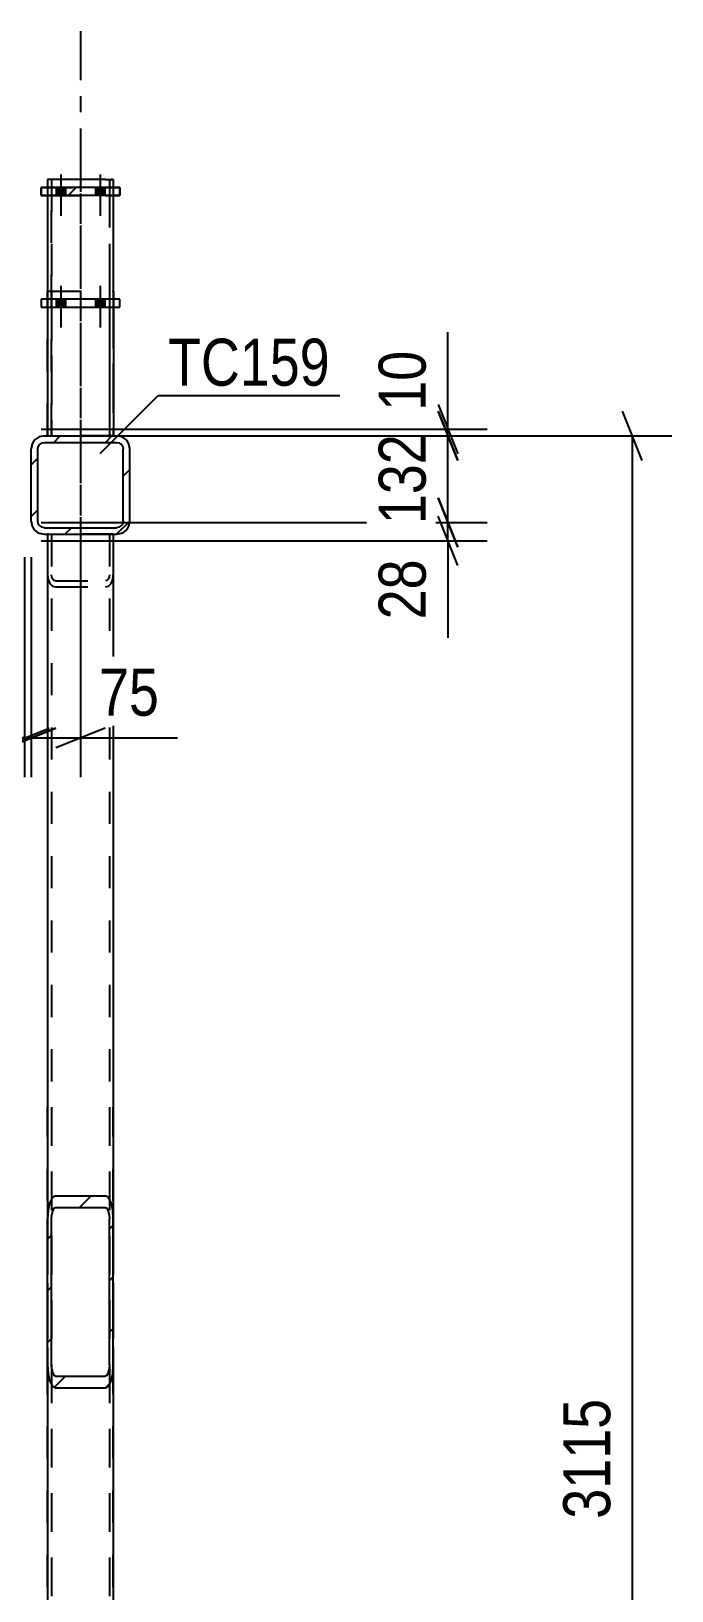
# Model space of a CAD drawing. Header units: millimetres. Extents: x -815 to 374, y -743 to 98.
# Drawn here: x 80.1 to 119.1, y -399 to -304 of the extents above; entities that cross this region are included whole.
import ezdxf

# ---------------------------------------------------------------- set-up
doc = ezdxf.new("R2010")
doc.units = ezdxf.units.MM
doc.linetypes.add('DXK_LINE_DOT2', pattern=[3.9198, 1.9599, -1.9599])
doc.linetypes.add('DXK_LINE_DOT3', pattern=[5.9187, 2.979, -0.9799, 0.9799, -0.9799])
doc.styles.add('Arial Narrow', font='ARIALN.TTF', dxfattribs={"height": 0.2})

# ---------------------------------------------------------------- blocks, each defined once
blk = doc.blocks.new('Part-232933173-12449 - 12303')
at = {"linetype": 'Continuous'}
h = blk.add_hatch(dxfattribs=at)
h.set_pattern_fill('', scale=0.7, style=0, pattern_type=0)
h.set_pattern_definition([(45, (85.2593, -334.6268), (-1.57154, 1.57154), [])])
h.paths.add_polyline_path([(80.859, -334.627), (85.259, -334.627), (85.565, -334.566), (85.825, -334.392), (85.998, -334.133), (86.059, -333.827), (86.059, -329.427), (85.998, -329.121), (85.825, -328.861), (85.565, -328.688), (85.259, -328.627), (80.859, -328.627), (80.553, -328.688), (80.294, -328.861), (80.12, -329.121), (80.059, -329.427), (80.059, -333.827), (80.12, -334.133), (80.294, -334.392), (80.553, -334.566)])
h.paths.add_polyline_path([(80.576, -334.11), (80.49, -333.98), (80.459, -333.827), (80.459, -329.427), (80.49, -329.274), (80.576, -329.144), (80.706, -329.057), (80.859, -329.027), (85.259, -329.027), (85.412, -329.057), (85.542, -329.144), (85.629, -329.274), (85.659, -329.427), (85.659, -333.827), (85.629, -333.98), (85.542, -334.11), (85.412, -334.196), (85.259, -334.227), (80.859, -334.227), (80.706, -334.196)])
at = {"color": 2, "linetype": 'Continuous'}
for p, q in [((80.859, -328.627), (80.553, -328.688)), ((80.859, -328.627), (80.859, -328.627)), ((80.859, -328.627), (85.259, -328.627)), ((85.259, -328.627), (85.259, -328.627)), ((85.565, -328.688), (85.259, -328.627)), ((80.12, -329.121), (80.059, -329.427)), ((80.059, -329.427), (80.059, -329.427)), ((80.059, -333.827), (80.059, -329.427)), ((80.459, -329.427), (80.49, -329.274)), ((80.459, -329.427), (80.459, -329.427)), ((80.459, -333.827), (80.459, -329.427)), ((80.706, -329.057), (80.859, -329.027)), ((80.859, -329.027), (80.859, -329.027)), ((80.859, -329.027), (85.259, -329.027)), ((85.259, -329.027), (85.259, -329.027)), ((85.259, -329.027), (85.412, -329.057)), ((85.629, -329.274), (85.659, -329.427)), ((85.659, -329.427), (85.659, -329.427)), ((85.659, -333.827), (85.659, -329.427)), ((86.059, -329.427), (85.998, -329.121)), ((86.059, -329.427), (86.059, -329.427)), ((86.059, -333.827), (86.059, -329.427)), ((80.059, -333.827), (80.059, -333.827)), ((80.059, -333.827), (80.12, -334.133)), ((80.459, -333.827), (80.459, -333.827)), ((80.49, -333.98), (80.459, -333.827)), ((80.859, -334.227), (80.706, -334.196)), ((80.859, -334.227), (80.859, -334.227)), ((80.859, -334.227), (85.259, -334.227)), ((85.412, -334.196), (85.259, -334.227)), ((85.259, -334.227), (85.259, -334.227)), ((85.659, -333.827), (85.629, -333.98)), ((85.659, -333.827), (85.659, -333.827)), ((85.998, -334.133), (86.059, -333.827)), ((86.059, -333.827), (86.059, -333.827)), ((80.553, -334.566), (80.859, -334.627)), ((80.859, -334.627), (80.859, -334.627)), ((80.859, -334.627), (85.259, -334.627)), ((85.259, -334.627), (85.565, -334.566)), ((85.259, -334.627), (85.259, -334.627))]:
    blk.add_line(p, q, dxfattribs=at)
for centre, radius, start, end in [((80.859, -329.427), 0.8, 112.5, 157.5), ((80.859, -329.427), 0.4, 112.5, 157.5), ((85.259, -329.427), 0.4, 22.5, 67.5), ((85.259, -329.427), 0.8, 22.5, 67.5), ((80.859, -333.827), 0.8, 202.5, 247.5), ((80.859, -333.827), 0.4, 202.5, 247.5), ((85.259, -333.827), 0.4, 292.5, 337.5), ((85.259, -333.827), 0.8, 292.5, 337.5)]:
    blk.add_arc(centre, radius, start, end, dxfattribs=at)
blk = doc.blocks.new('Part-232933173-47501 - 12303')
at = {"color": 7, "linetype": 'DXK_LINE_DOT3'}
blk.add_line((83.059, -303.986), (83.059, -338.629), dxfattribs=at)
at = {"color": 2, "linetype": 'Continuous'}
for p, q in [((81.059, -313.986), (81.059, -320.304)), ((85.059, -313.986), (85.059, -320.304)), ((81.059, -320.784), (81.059, -328.627))]:
    blk.add_line(p, q, dxfattribs=at)
at = {"color": 7, "linetype": 'DXK_LINE_DOT2'}
for p, q in [((81.059, -313.986), (85.059, -313.986)), ((81.299, -328.629), (81.299, -313.986)), ((84.819, -313.986), (84.819, -328.629)), ((81.059, -320.304), (81.059, -320.784)), ((85.059, -320.304), (85.059, -328.629)), ((81.059, -328.627), (81.059, -328.629)), ((85.059, -328.629), (81.059, -328.629))]:
    blk.add_line(p, q, dxfattribs=at)
blk = doc.blocks.new('Part-232933173-12412 - 12303')
at = {"linetype": 'Continuous'}
h = blk.add_hatch(dxfattribs=at)
h.set_pattern_fill('', scale=0.7, style=0, pattern_type=0)
h.set_pattern_definition([(45, (84.5793, -386.6115), (-1.57154, 1.57154), [])])
h.paths.add_polyline_path([(81.539, -386.611), (84.579, -386.611), (84.763, -386.505), (84.919, -386.2), (85.023, -385.745), (85.059, -385.208), (85.059, -376.32), (85.023, -375.783), (84.919, -375.327), (84.763, -375.023), (84.579, -374.916), (81.539, -374.916), (81.356, -375.023), (81.2, -375.327), (81.096, -375.783), (81.059, -376.32), (81.059, -385.208), (81.096, -385.745), (81.2, -386.2), (81.356, -386.505)])
h.paths.add_polyline_path([(81.37, -385.704), (81.318, -385.477), (81.299, -385.208), (81.299, -376.32), (81.318, -376.051), (81.37, -375.824), (81.447, -375.671), (81.539, -375.618), (84.579, -375.618), (84.671, -375.671), (84.749, -375.824), (84.801, -376.051), (84.819, -376.32), (84.819, -385.208), (84.801, -385.477), (84.749, -385.704), (84.671, -385.856), (84.579, -385.91), (81.539, -385.91), (81.447, -385.856)])
at = {"color": 2, "linetype": 'Continuous'}
for p, q in [((81.059, -334.627), (81.059, -376.32)), ((85.059, -334.627), (85.059, -376.32)), ((81.539, -374.916), (81.356, -375.023)), ((81.539, -374.916), (84.579, -374.916)), ((84.763, -375.023), (84.579, -374.916)), ((81.096, -375.783), (81.059, -376.32)), ((81.299, -376.32), (81.318, -376.051)), ((81.447, -375.671), (81.539, -375.618)), ((81.539, -375.618), (84.579, -375.618)), ((84.579, -375.618), (84.671, -375.671)), ((84.801, -376.051), (84.819, -376.32)), ((85.059, -376.32), (85.023, -375.783)), ((81.059, -385.208), (81.059, -376.32)), ((81.299, -385.208), (81.299, -376.32)), ((84.819, -385.208), (84.819, -376.32)), ((85.059, -385.208), (85.059, -376.32)), ((81.059, -385.208), (81.096, -385.745)), ((81.318, -385.477), (81.299, -385.208)), ((84.819, -385.208), (84.801, -385.477)), ((85.023, -385.745), (85.059, -385.208)), ((81.356, -386.505), (81.539, -386.611)), ((81.539, -385.91), (81.447, -385.856)), ((81.539, -385.91), (84.579, -385.91)), ((84.671, -385.856), (84.579, -385.91)), ((84.579, -386.611), (84.763, -386.505)), ((81.539, -386.611), (84.579, -386.611))]:
    blk.add_line(p, q, dxfattribs=at)
at = {"color": 7, "linetype": 'DXK_LINE_DOT2'}
for p, q in [((85.059, -334.627), (81.059, -334.627)), ((81.299, -334.627), (81.299, -385.208)), ((84.819, -334.627), (84.819, -385.208)), ((81.059, -376.32), (81.059, -385.208)), ((85.059, -376.32), (85.059, -385.208))]:
    blk.add_line(p, q, dxfattribs=at)
at = {"color": 2, "linetype": 'Continuous'}
for centre, radius, start, end in [((82.723, -375.915), 1.632, 146.88454, 175.35202), ((83.396, -375.915), 1.632, 4.64798, 33.11546), ((82.131, -376.117), 0.816, 146.88454, 175.35202), ((83.988, -376.117), 0.816, 4.64798, 33.11546), ((82.131, -385.41), 0.816, 184.64798, 213.11546), ((83.988, -385.41), 0.816, 326.88454, 355.35202), ((82.723, -385.613), 1.632, 184.64798, 213.11546), ((83.396, -385.613), 1.632, 326.88454, 355.35202)]:
    blk.add_arc(centre, radius, start, end, dxfattribs=at)
blk = doc.blocks.new('Part-232933173-12413 - 12303')
at = {"color": 7, "linetype": 'DXK_LINE_DOT2'}
for p, q in [((81.059, -453.627), (81.059, -369.509)), ((81.299, -369.509), (81.299, -453.627)), ((84.819, -369.509), (84.819, -453.627)), ((85.059, -453.627), (85.059, -369.509)), ((81.059, -453.627), (85.059, -453.627))]:
    blk.add_line(p, q, dxfattribs=at)
blk = doc.blocks.new('Part-232933173-12422 - 12303')
at = {"color": 7, "linetype": 'DXK_LINE_DOT2'}
for p, q in [((85.059, -334.627), (81.059, -334.627)), ((81.059, -334.627), (81.059, -385.208)), ((81.299, -334.627), (81.299, -453.627)), ((84.819, -334.627), (84.819, -453.627)), ((85.059, -334.627), (85.059, -385.208)), ((81.059, -337.093), (81.096, -337.376)), ((81.318, -337.234), (81.299, -337.093)), ((84.819, -337.093), (84.801, -337.234)), ((85.023, -337.376), (85.059, -337.093)), ((81.096, -337.376), (81.2, -337.616)), ((81.2, -337.616), (81.356, -337.776)), ((81.37, -337.354), (81.318, -337.234)), ((81.356, -337.776), (81.539, -337.832)), ((81.447, -337.435), (81.37, -337.354)), ((81.539, -337.463), (81.447, -337.435)), ((81.539, -337.463), (84.579, -337.463)), ((81.539, -337.832), (84.579, -337.832)), ((84.671, -337.435), (84.579, -337.463)), ((84.579, -337.832), (84.763, -337.776)), ((84.749, -337.354), (84.671, -337.435)), ((84.801, -337.234), (84.749, -337.354)), ((84.763, -337.776), (84.919, -337.616)), ((84.919, -337.616), (85.023, -337.376))]:
    blk.add_line(p, q, dxfattribs=at)
at = {"color": 2, "linetype": 'Continuous'}
for p, q in [((81.059, -385.208), (81.059, -453.627)), ((85.059, -385.208), (85.059, -453.627))]:
    blk.add_line(p, q, dxfattribs=at)
blk = doc.blocks.new('Part-232933173-47505 - 12303')
at = {"color": 2, "linetype": 'Continuous'}
for p, q in [((81.059, -313.026), (81.059, -313.506)), ((84.579, -313.026), (81.059, -313.026)), ((84.579, -313.026), (85.059, -313.026)), ((85.059, -313.026), (85.059, -313.506))]:
    blk.add_line(p, q, dxfattribs=at)
at = {"color": 7, "linetype": 'DXK_LINE_DOT2'}
for p, q in [((81.299, -313.026), (81.299, -328.629)), ((84.819, -313.026), (84.819, -328.629)), ((85.023, -313.026), (84.919, -313.026)), ((85.059, -313.026), (85.023, -313.026)), ((81.059, -313.506), (81.059, -328.629)), ((85.059, -313.506), (85.059, -328.629)), ((85.059, -328.629), (81.059, -328.629))]:
    blk.add_line(p, q, dxfattribs=at)
blk = doc.blocks.new('Part-232933173-47498 - 12303')
at = {"linetype": 'Continuous'}
h = blk.add_hatch(dxfattribs=at)
h.set_pattern_fill('', scale=0.7, style=0, pattern_type=0)
h.set_pattern_definition([(45, (85.4593, -313.986), (-1.5715, 1.5715), [])])
h.paths.add_polyline_path([(80.659, -313.986), (85.459, -313.986), (85.459, -313.506), (80.659, -313.506)])
at = {"color": 7, "linetype": 'DXK_LINE_DOT2'}
for p, q in [((80.659, -313.986), (80.659, -313.506)), ((80.659, -313.506), (85.459, -313.506)), ((85.459, -313.986), (80.659, -313.986)), ((85.459, -313.506), (85.459, -313.986))]:
    blk.add_line(p, q, dxfattribs=at)
at = {"color": 2, "linetype": 'Continuous'}
for p, q in [((85.459, -313.506), (80.659, -313.506)), ((80.659, -313.506), (80.659, -313.986)), ((85.459, -313.986), (80.659, -313.986)), ((85.459, -313.506), (85.459, -313.986))]:
    blk.add_line(p, q, dxfattribs=at)
blk = doc.blocks.new('Part-232933173-47502 - 12303')
at = {"color": 7, "linetype": 'DXK_LINE_DOT2'}
for p, q in [((85.459, -313.506), (80.659, -313.506)), ((80.659, -313.506), (80.659, -313.986)), ((80.659, -313.986), (85.459, -313.986)), ((85.459, -313.986), (85.459, -313.506))]:
    blk.add_line(p, q, dxfattribs=at)
blk = doc.blocks.new('Part-232933173-47528 - 12303')
at = {"color": 7, "linetype": 'DXK_LINE_DOT3'}
blk.add_line((83.061, -310.784), (83.061, -338.63), dxfattribs=at)
at = {"color": 2, "linetype": 'Continuous'}
for p, q in [((81.061, -320.784), (81.061, -328.627)), ((85.061, -320.784), (85.061, -328.627))]:
    blk.add_line(p, q, dxfattribs=at)
at = {"color": 7, "linetype": 'DXK_LINE_DOT2'}
for p, q in [((81.061, -320.784), (85.061, -320.784)), ((81.301, -328.63), (81.301, -320.784)), ((84.821, -320.784), (84.821, -328.63)), ((81.061, -328.627), (81.061, -328.63)), ((85.061, -328.63), (81.061, -328.63)), ((85.061, -328.627), (85.061, -328.63))]:
    blk.add_line(p, q, dxfattribs=at)
blk = doc.blocks.new('Part-232933173-47529 - 12303')
at = {"color": 2, "linetype": 'Continuous'}
for p, q in [((85.461, -320.304), (80.661, -320.304)), ((80.661, -320.304), (80.661, -320.784)), ((80.661, -320.784), (85.461, -320.784)), ((85.461, -320.784), (85.461, -320.304))]:
    blk.add_line(p, q, dxfattribs=at)
blk = doc.blocks.new('Part-232933173-47530 - 12303')
at = {"color": 7, "linetype": 'DXK_LINE_DOT2'}
for p, q in [((81.061, -328.63), (81.061, -319.824)), ((81.061, -319.824), (85.059, -319.824)), ((81.301, -319.824), (81.301, -328.63)), ((84.821, -319.824), (84.821, -328.63)), ((85.024, -319.824), (85.061, -319.824)), ((85.061, -320.304), (85.061, -328.63)), ((85.061, -328.63), (81.061, -328.63))]:
    blk.add_line(p, q, dxfattribs=at)
at = {"color": 2, "linetype": 'Continuous'}
for p, q in [((85.059, -319.824), (85.061, -319.824)), ((85.061, -319.824), (85.061, -320.304))]:
    blk.add_line(p, q, dxfattribs=at)
blk = doc.blocks.new('Bolt-232933173-47570 - 12303')
at = {"linetype": 'Continuous'}
for points in [[(81.579, -313.986), (82.139, -313.986), (82.139, -313.506), (81.579, -313.506)], [(83.979, -313.986), (84.539, -313.986), (84.539, -313.506), (83.979, -313.506)]]:
    blk.add_hatch(color=1, dxfattribs=at).paths.add_polyline_path(points)
at = {"color": 1, "linetype": 'Continuous'}
for p, q in [((81.859, -312.706), (81.859, -315.226)), ((84.259, -312.706), (84.259, -315.226)), ((81.579, -313.506), (81.579, -313.986)), ((82.139, -313.506), (82.139, -313.986)), ((83.979, -313.506), (83.979, -313.986)), ((84.539, -313.506), (84.539, -313.986))]:
    blk.add_line(p, q, dxfattribs=at)
blk = doc.blocks.new('Bolt-232933173-47572 - 12303')
at = {"linetype": 'Continuous'}
for points in [[(81.579, -313.986), (82.139, -313.986), (82.139, -313.506), (81.579, -313.506)], [(81.579, -313.986), (82.139, -313.986), (82.139, -313.506), (81.579, -313.506)], [(83.979, -313.986), (84.539, -313.986), (84.539, -313.506), (83.979, -313.506)], [(83.979, -313.986), (84.539, -313.986), (84.539, -313.506), (83.979, -313.506)]]:
    blk.add_hatch(color=1, dxfattribs=at).paths.add_polyline_path(points)
at = {"color": 1, "linetype": 'Continuous'}
for p, q in [((81.859, -312.706), (81.859, -315.226)), ((81.859, -312.706), (81.859, -315.226)), ((84.259, -312.706), (84.259, -315.226)), ((84.259, -312.706), (84.259, -315.226)), ((81.579, -313.506), (81.579, -313.986)), ((81.579, -313.506), (81.579, -313.986)), ((82.139, -313.506), (82.139, -313.986)), ((82.139, -313.506), (82.139, -313.986)), ((83.979, -313.506), (83.979, -313.986)), ((83.979, -313.506), (83.979, -313.986)), ((84.539, -313.506), (84.539, -313.986)), ((84.539, -313.506), (84.539, -313.986))]:
    blk.add_line(p, q, dxfattribs=at)
blk = doc.blocks.new('Bolt-232933173-47584 - 12303')
at = {"linetype": 'Continuous'}
for points in [[(81.581, -320.784), (82.141, -320.784), (82.141, -320.304), (81.581, -320.304)], [(81.581, -320.784), (82.141, -320.784), (82.141, -320.304), (81.581, -320.304)], [(83.981, -320.784), (84.541, -320.784), (84.541, -320.304), (83.981, -320.304)], [(83.981, -320.784), (84.541, -320.784), (84.541, -320.304), (83.981, -320.304)]]:
    blk.add_hatch(color=1, dxfattribs=at).paths.add_polyline_path(points)
at = {"color": 1, "linetype": 'Continuous'}
for p, q in [((81.861, -319.504), (81.861, -322.024)), ((81.861, -319.504), (81.861, -322.024)), ((84.261, -319.504), (84.261, -322.024)), ((84.261, -319.504), (84.261, -322.024)), ((81.581, -320.304), (81.581, -320.784)), ((81.581, -320.304), (81.581, -320.784)), ((82.141, -320.304), (82.141, -320.784)), ((82.141, -320.304), (82.141, -320.784)), ((83.981, -320.304), (83.981, -320.784)), ((83.981, -320.304), (83.981, -320.784)), ((84.541, -320.304), (84.541, -320.784)), ((84.541, -320.304), (84.541, -320.784))]:
    blk.add_line(p, q, dxfattribs=at)
blk = doc.blocks.new('StraightDimension-232933173-12716 - 12303')
at = {"color": 7, "linetype": 'Continuous'}
for p, q in [((104.83, -332.407), (106.03, -335.407)), ((80.659, -333.907), (107.83, -333.907)), ((106.03, -336.527), (104.83, -333.527)), ((105.43, -335.027), (105.43, -333.907)), ((80.659, -335.027), (107.83, -335.027)), ((105.43, -335.027), (105.43, -340.933)), ((105.43, -335.027), (105.43, -340.933))]:
    blk.add_line(p, q, dxfattribs=at)
at = {"color": 0}
blk.add_wipeout([(104.68, -335.552), (100.48, -335.552), (100.48, -340.408), (104.68, -340.408)], dxfattribs=at)
at = {"color": 3, "style": 'Arial Narrow'}
blk.add_text('28', height=2.8633, rotation=90.00021, dxfattribs=at).set_placement((104.08, -339.808))
blk = doc.blocks.new('StraightDimension-232933173-12734 - 12303')
at = {"color": 7, "linetype": 'Continuous'}
for p, q in [((104.83, -327.127), (106.03, -330.127)), ((81.459, -328.627), (107.83, -328.627)), ((105.43, -333.907), (105.43, -328.627)), ((106.03, -335.407), (104.83, -332.407)), ((80.659, -333.907), (107.83, -333.907))]:
    blk.add_line(p, q, dxfattribs=at)
at = {"color": 0}
blk.add_wipeout([(104.68, -327.924), (100.48, -327.924), (100.48, -334.609), (104.68, -334.609)], dxfattribs=at)
at = {"color": 3, "style": 'Arial Narrow'}
blk.add_text('132', height=2.8633, rotation=90.00021, dxfattribs=at).set_placement((104.08, -334.009))
blk = doc.blocks.new('StraightDimension-232933173-12750 - 12303')
at = {"color": 7, "linetype": 'Continuous'}
for p, q in [((105.43, -328.227), (105.43, -322.321)), ((105.43, -328.227), (105.43, -322.321)), ((104.83, -326.727), (106.03, -329.727)), ((106.03, -330.127), (104.83, -327.127)), ((80.659, -328.227), (107.83, -328.227)), ((81.459, -328.627), (107.83, -328.627)), ((105.43, -328.627), (105.43, -328.227))]:
    blk.add_line(p, q, dxfattribs=at)
at = {"color": 0}
blk.add_wipeout([(104.68, -322.846), (100.48, -322.846), (100.48, -327.702), (104.68, -327.702)], dxfattribs=at)
at = {"color": 3, "style": 'Arial Narrow'}
blk.add_text('10', height=2.8633, rotation=90.00021, dxfattribs=at).set_placement((104.08, -327.102))
blk = doc.blocks.new('StraightDimension-232933173-12893 - 12303')
at = {"color": 7, "linetype": 'Continuous'}
for p, q in [((117.262, -330.127), (116.062, -327.127)), ((86.059, -328.627), (119.062, -328.627)), ((116.662, -453.223), (116.662, -328.627))]:
    blk.add_line(p, q, dxfattribs=at)
at = {"color": 0}
blk.add_wipeout([(115.912, -386.668), (111.712, -386.668), (111.712, -395.181), (115.912, -395.181)], dxfattribs=at)
at = {"color": 3, "style": 'Arial Narrow'}
blk.add_text('3115', height=2.8633, rotation=90.00021, dxfattribs=at).set_placement((115.312, -394.581))
blk = doc.blocks.new('StraightDimension-232933173-57055 - 12303')
at = {"color": 7, "linetype": 'Continuous'}
for p, q in [((83.061, -335.227), (83.061, -349.427)), ((80.059, -336.027), (80.059, -349.427)), ((78.559, -347.627), (81.559, -346.427)), ((84.561, -346.427), (81.561, -347.627)), ((80.059, -347.027), (83.061, -347.027)), ((83.061, -347.027), (88.967, -347.027)), ((83.061, -347.027), (88.967, -347.027))]:
    blk.add_line(p, q, dxfattribs=at)
at = {"color": 0}
blk.add_wipeout([(88.442, -346.277), (88.442, -342.077), (83.586, -342.077), (83.586, -346.277)], dxfattribs=at)
at = {"color": 3, "style": 'Arial Narrow'}
blk.add_text('75', height=2.8633, dxfattribs=at).set_placement((84.186, -345.677))
blk = doc.blocks.new('StraightDimension-232933173-57056 - 12303')
at = {"color": 7, "linetype": 'Continuous'}
for p, q in [((79.659, -336.027), (79.659, -349.427)), ((80.059, -336.027), (80.059, -349.427)), ((78.159, -347.627), (81.159, -346.427)), ((81.559, -346.427), (78.559, -347.627)), ((79.659, -347.027), (73.753, -347.027)), ((79.659, -347.027), (73.753, -347.027)), ((79.659, -347.027), (80.059, -347.027))]:
    blk.add_line(p, q, dxfattribs=at)
at = {"color": 0}
blk.add_wipeout([(79.134, -346.277), (79.134, -342.077), (74.278, -342.077), (74.278, -346.277)], dxfattribs=at)
at = {"color": 3, "style": 'Arial Narrow'}
blk.add_text('10', height=2.8633, dxfattribs=at).set_placement((74.878, -345.677))
blk = doc.blocks.new('Mark-232933173-12445 - 12303')
at = {"color": 30, "linetype": 'Continuous'}
for p, q in [((84.255, -329.711), (87.79, -326.176)), ((87.79, -326.176), (98.854, -326.176))]:
    blk.add_line(p, q, dxfattribs=at)
at = {"color": 0}
blk.add_wipeout([(98.254, -325.576), (98.254, -322.576), (88.39, -322.576), (88.39, -325.576)], dxfattribs=at)
blk.add_wipeout([(98.254, -325.576), (98.254, -322.576), (88.39, -322.576), (88.39, -325.576)], dxfattribs=at)
at = {"color": 3, "style": 'Arial Narrow'}
blk.add_text('TC159', height=2.8633, dxfattribs=at).set_placement((88.39, -325.576))

msp = doc.modelspace()

# ---------------------------------------------------------------- block references
for name in ['Part-232933173-47501 - 12303', 'Part-232933173-47528 - 12303', 'Part-232933173-47505 - 12303', 'Bolt-232933173-47570 - 12303', 'Bolt-232933173-47572 - 12303', 'Part-232933173-47498 - 12303', 'Part-232933173-47502 - 12303', 'Part-232933173-47530 - 12303', 'Bolt-232933173-47584 - 12303', 'Part-232933173-47529 - 12303', 'Part-232933173-12449 - 12303', 'Part-232933173-12412 - 12303', 'Part-232933173-12422 - 12303', 'Part-232933173-12413 - 12303']:
    msp.add_blockref(name, (0, 0))

# ---------------------------------------------------------------- next in the draw order: block references
msp.add_blockref('StraightDimension-232933173-12716 - 12303', (0, 0))

# ---------------------------------------------------------------- next in the draw order: block references
msp.add_blockref('StraightDimension-232933173-12734 - 12303', (0, 0))

# ---------------------------------------------------------------- next in the draw order: block references
msp.add_blockref('StraightDimension-232933173-12750 - 12303', (0, 0))

# ---------------------------------------------------------------- next in the draw order: block references
msp.add_blockref('StraightDimension-232933173-12893 - 12303', (0, 0))

# ---------------------------------------------------------------- next in the draw order: block references
for name in ['Mark-232933173-12445 - 12303', 'StraightDimension-232933173-57055 - 12303']:
    msp.add_blockref(name, (0, 0))

# ---------------------------------------------------------------- next in the draw order: block references
msp.add_blockref('StraightDimension-232933173-57056 - 12303', (0, 0))

doc.saveas('drawing.dxf')
